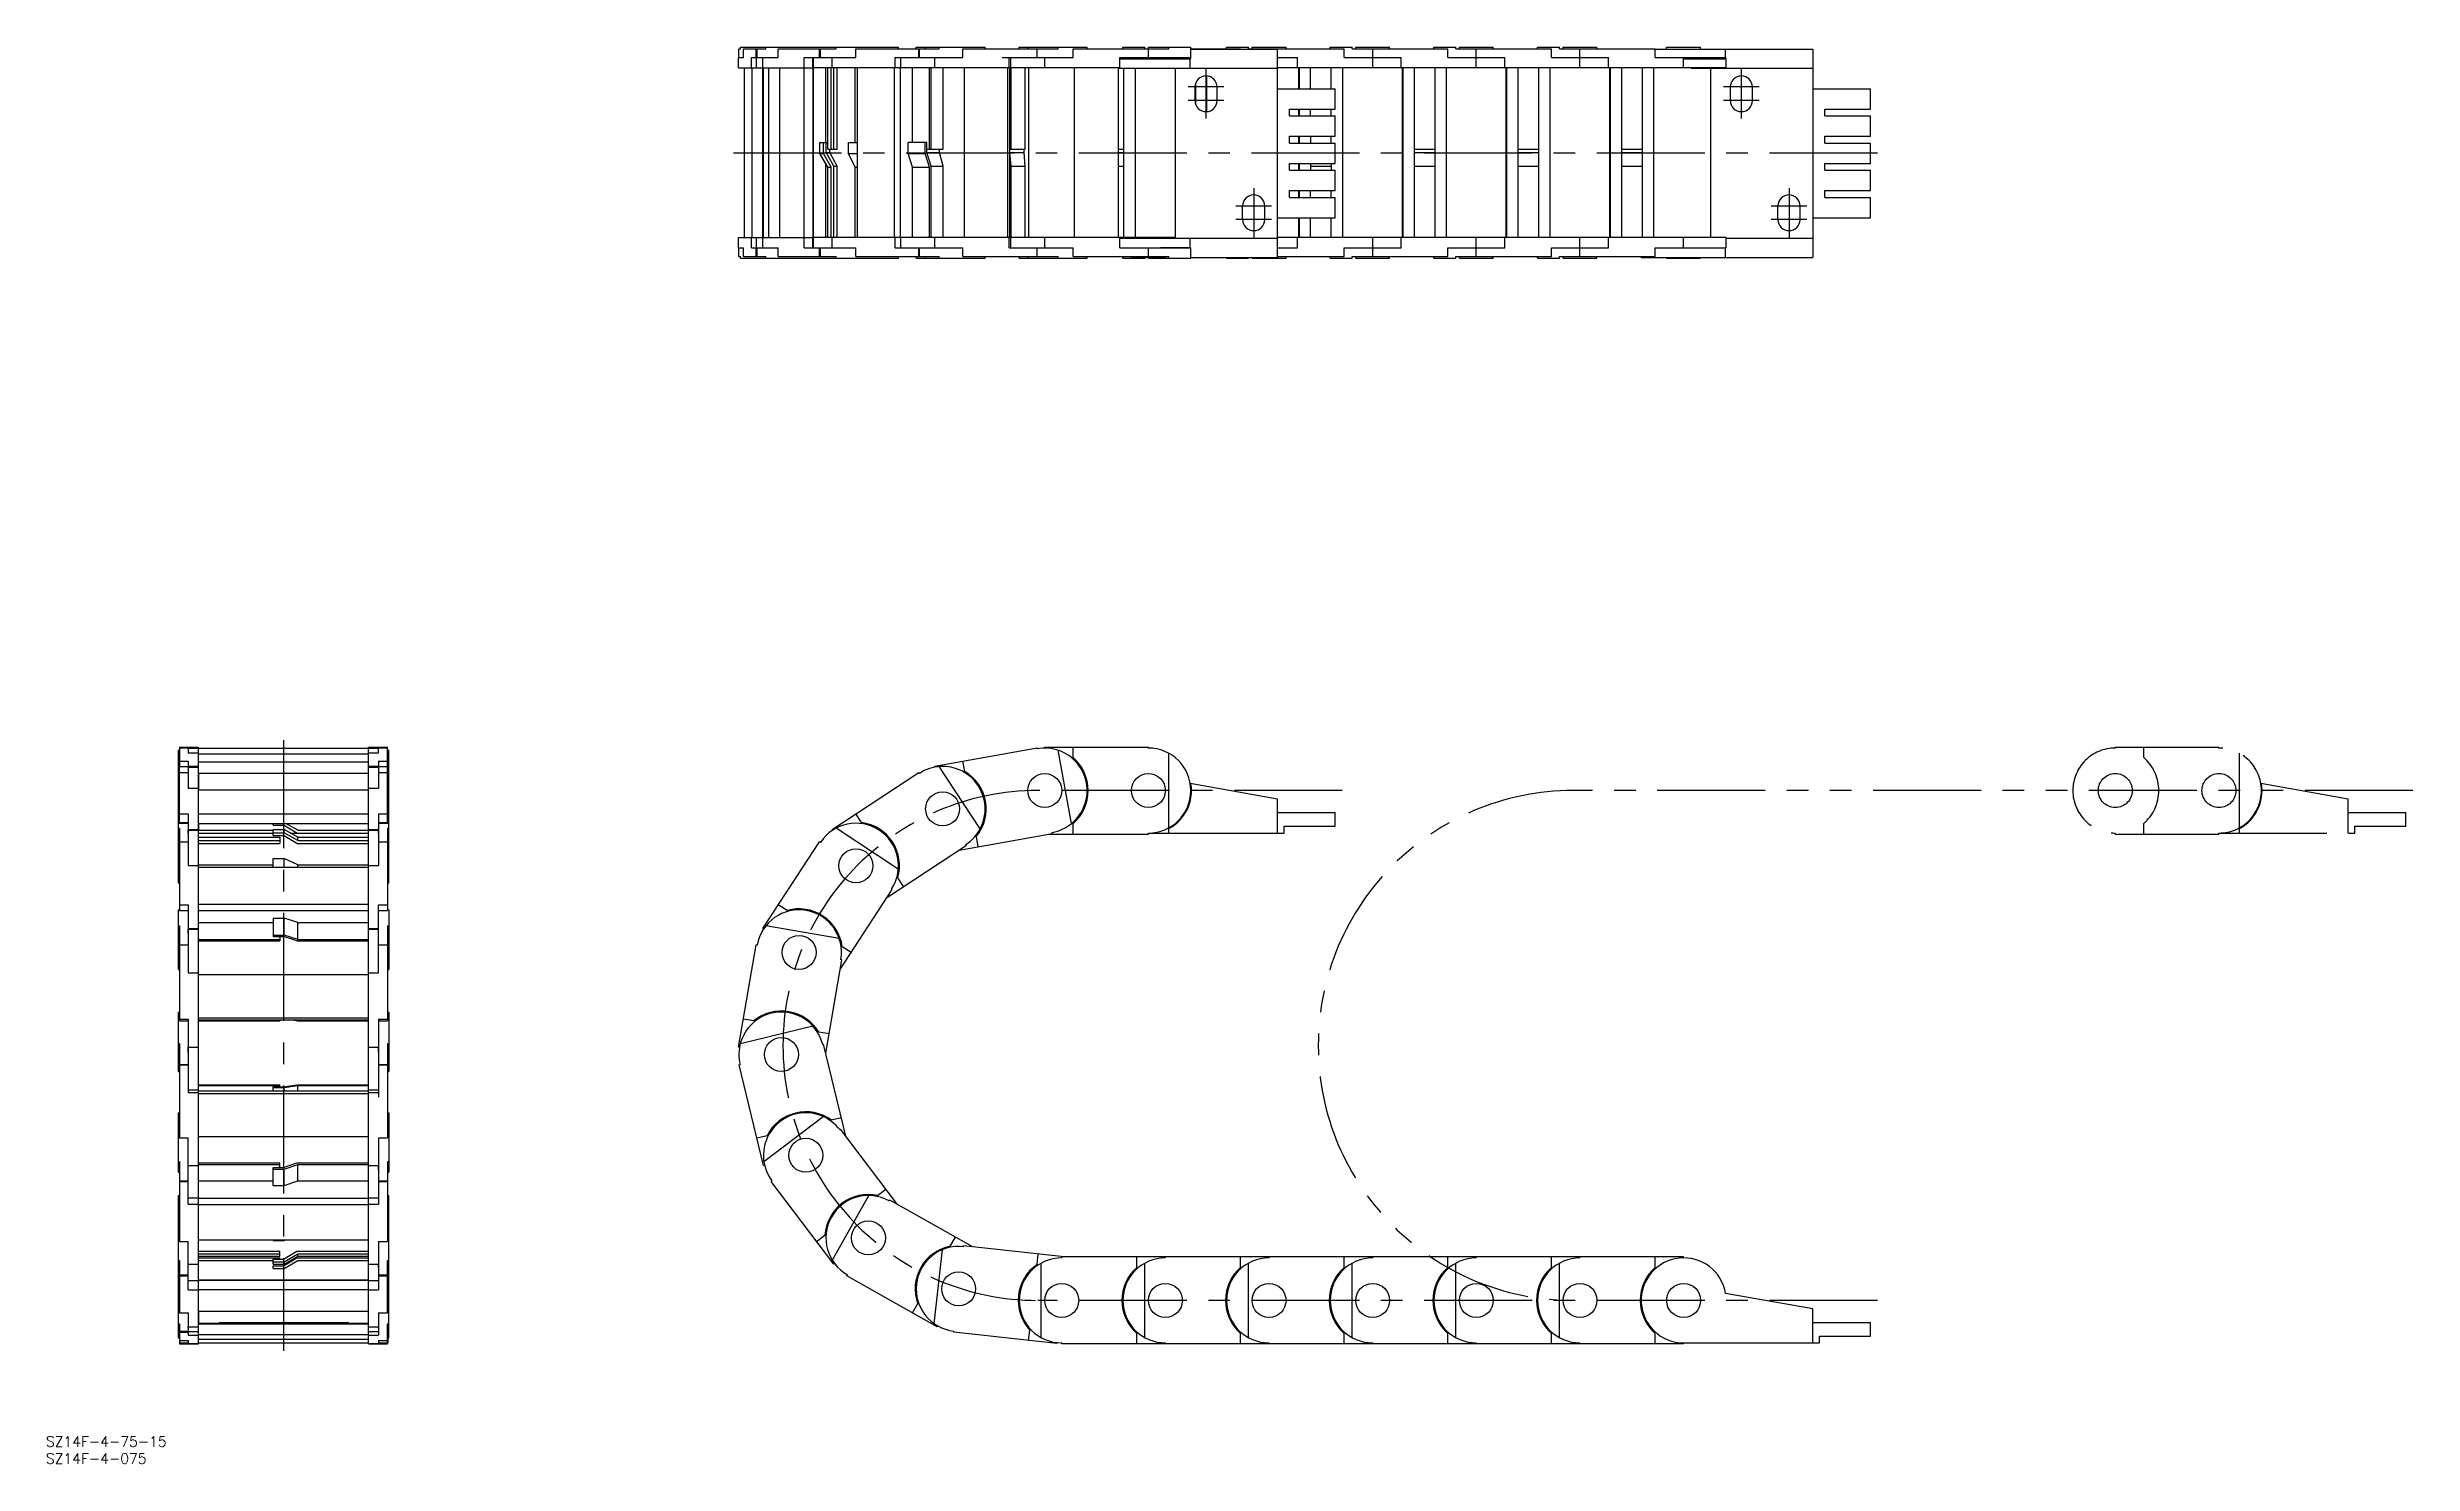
# Model space of a CAD drawing. Extents: x -69 to 626, y -35 to 381.
import ezdxf

# ---------------------------------------------------------------- set-up
doc = ezdxf.new("R2010")
doc.units = 0
doc.linetypes.add('CENTER', pattern=[50.8, 31.75, -6.35, 6.35, -6.35])
doc.linetypes.add('PHANTOM', pattern=[63.5, 31.75, -6.35, 6.35, -6.35, 6.35, -6.35])
doc.layers.get('0').update_dxf_attribs({"linetype": 'CONTINUOUS'})
doc.layers.add('CENTER', color=1, linetype='CENTER')
doc.styles.get("Standard").update_dxf_attribs({"font": 'txt.shx', "height": 3, "bigfont": 'bigfont.shx'})

msp = doc.modelspace()

# ---------------------------------------------------------------- linework, layer by layer
at = {"color": 7, "linetype": 'CONTINUOUS'}
for p, q in [((133.92, 375.48), (133.92, 378.48)), ((133.92, 378.48), (135.34, 378.48)), ((133.92, 378.48), (135.34, 378.48)), ((134.03, 381.07), (134.46, 381.07)), ((134.03, 378.48), (134.03, 381.07)), ((134.46, 381.48), (180.97, 381.48)), ((134.46, 381.07), (134.46, 381.48)), ((135.34, 381.07), (141.95, 381.07)), ((135.34, 378.48), (135.34, 381.07)), ((137.7, 375.48), (137.7, 378.48)), ((137.7, 378.48), (145.62, 378.48)), ((139.12, 378.48), (139.12, 381.07)), ((139.23, 375.48), (139.23, 378.48)), ((139.42, 378.48), (139.42, 381.07)), ((140.53, 378.47), (140.53, 378.48)), ((140.53, 378.47), (141.03, 378.47)), ((141.03, 375.48), (141.03, 378.48)), ((141.95, 381.07), (141.95, 381.48)), ((145.62, 381.07), (162.6, 381.07)), ((145.62, 378.48), (145.62, 381.07)), ((153.19, 375.48), (153.19, 378.48)), ((153.19, 378.48), (168.44, 378.48)), ((155.78, 375.48), (155.78, 378.47)), ((155.78, 378.47), (155.97, 378.47)), ((155.97, 375.48), (155.97, 378.48)), ((157.77, 378.48), (157.77, 381.07)), ((158.02, 378.48), (158.02, 381.07)), ((160.4, 378.47), (160.4, 378.48)), ((160.4, 378.47), (161.46, 378.47)), ((161.46, 375.48), (161.46, 378.48)), ((162.6, 381.07), (162.6, 381.48)), ((168.44, 381.07), (192.99, 381.07)), ((168.44, 378.48), (168.44, 381.07)), ((179.98, 375.48), (179.98, 378.48)), ((179.98, 378.48), (199.94, 378.48)), ((180.97, 381.07), (180.97, 381.48)), ((181.68, 375.48), (181.68, 378.47)), ((186.19, 381.48), (206.48, 381.48)), ((186.19, 381.07), (186.19, 381.48)), ((186.96, 378.48), (186.96, 381.07)), ((187.13, 378.48), (187.13, 381.07)), ((188.98, 381.07), (188.98, 381.48)), ((190.38, 378.47), (190.38, 378.48)), ((190.38, 378.47), (191.72, 378.47)), ((191.72, 375.48), (191.72, 378.48)), ((192.99, 381.07), (192.99, 381.48)), ((199.94, 381.07), (227.97, 381.07)), ((199.94, 378.48), (199.94, 381.07)), ((206.48, 381.07), (206.48, 381.48)), ((211.5, 378.48), (232.35, 378.48)), ((213.52, 375.48), (213.52, 378.48)), ((214.07, 375.48), (214.07, 378.47)), ((216.5, 381.48), (236.5, 381.48)), ((216.5, 381.07), (216.5, 381.48)), ((219, 381.07), (219, 381.48)), ((221.74, 378.48), (221.74, 381.07)), ((221.79, 378.48), (221.79, 381.07)), ((224, 375.48), (224, 378.48)), ((227.97, 381.07), (227.97, 381.48)), ((232.35, 381.07), (260.5, 381.07)), ((232.35, 378.48), (232.35, 381.07)), ((236.5, 381.07), (236.5, 381.48)), ((246.15, 375.48), (246.15, 378.48)), ((246.15, 378.48), (258.05, 378.48)), ((246.15, 378.13), (267.04, 378.13)), ((247, 381.48), (253.5, 381.48)), ((247, 381.07), (247, 381.48)), ((249.5, 378.13), (249.5, 378.48)), ((253.5, 381.07), (253.5, 381.48)), ((254.5, 381.48), (267, 381.48)), ((254.5, 378.48), (254.5, 381.48)), ((258.05, 378.48), (258.05, 378.47)), ((258.05, 378.47), (267, 378.47)), ((259.5, 378.13), (259.5, 378.47)), ((260.5, 381.07), (260.5, 381.48)), ((260.5, 378.13), (260.5, 378.47)), ((266.83, 375.3), (266.83, 378.13)), ((267, 378.47), (267, 381.48)), ((267, 381.07), (281.65, 381.07)), ((267, 380.95), (292.5, 380.95)), ((267.04, 378.13), (267.04, 380.95)), ((277.5, 381.48), (284, 381.48)), ((277.5, 381.07), (277.5, 381.48)), ((281.65, 380.95), (281.65, 381.07)), ((284, 381.07), (284, 381.48)), ((284, 381.07), (312.15, 381.07)), ((285, 381.48), (295, 381.48)), ((285, 381.07), (285, 381.48)), ((290, 380.95), (290, 381.07)), ((292.5, 319.65), (292.5, 380.95)), ((292.5, 378.48), (298.35, 378.48)), ((295, 381.07), (295, 381.48)), ((298.35, 375.48), (298.35, 378.48)), ((308, 381.48), (314.5, 381.48)), ((308, 381.07), (308, 381.48)), ((312.15, 378.48), (312.15, 381.07)), ((312.15, 378.48), (328.85, 378.48)), ((314.5, 381.07), (314.5, 381.48)), ((314.5, 381.07), (342.65, 381.07)), ((315.5, 381.48), (325.5, 381.48)), ((315.5, 381.07), (315.5, 381.48)), ((320.5, 375.48), (320.5, 381.07)), ((325.5, 381.07), (325.5, 381.48)), ((328.85, 375.48), (328.85, 378.48)), ((338.5, 381.48), (345, 381.48)), ((338.5, 381.07), (338.5, 381.48)), ((342.65, 378.48), (342.65, 381.07)), ((342.65, 378.48), (359.35, 378.48)), ((345, 381.07), (345, 381.48)), ((345, 381.07), (373.15, 381.07)), ((346, 381.48), (356, 381.48)), ((346, 381.07), (346, 381.48)), ((351, 375.48), (351, 381.07)), ((356, 381.07), (356, 381.48)), ((359.35, 375.48), (359.35, 378.48)), ((369, 381.48), (375.5, 381.48)), ((369, 381.07), (369, 381.48)), ((373.15, 378.48), (373.15, 381.07)), ((373.15, 378.48), (389.85, 378.48)), ((375.5, 381.07), (375.5, 381.48)), ((375.5, 381.07), (403.65, 381.07)), ((376.5, 381.48), (386.5, 381.48)), ((376.5, 381.07), (376.5, 381.48)), ((381.5, 375.48), (381.5, 381.07)), ((386.5, 381.07), (386.5, 381.48)), ((389.85, 375.48), (389.85, 378.48)), ((403.65, 378.48), (403.65, 381.07)), ((403.65, 380.95), (450, 380.95)), ((403.65, 378.48), (424.5, 378.48)), ((407, 381.48), (417, 381.48)), ((407, 380.95), (407, 381.48)), ((412, 375.48), (412, 378.48)), ((412, 378.13), (424.54, 378.13)), ((417, 380.95), (417, 381.48)), ((424.33, 378.13), (424.33, 380.95)), ((424.5, 375.48), (424.5, 378.13)), ((424.54, 375.3), (424.54, 378.13)), ((450, 380.95), (450, 319.65)), ((133.92, 375.48), (155.86, 375.48)), ((135.71, 325.48), (135.71, 375.48)), ((137.93, 325.48), (137.93, 375.48)), ((141.04, 325.48), (141.04, 375.48)), ((141.23, 325.48), (141.23, 375.48)), ((142.82, 325.48), (142.82, 375.48)), ((146.09, 325.48), (146.09, 375.48)), ((153.22, 325.48), (153.22, 375.48)), ((155.86, 325.48), (155.86, 375.48)), ((155.93, 325.48), (155.93, 375.48)), ((246.15, 375.48), (155.93, 375.48)), ((159.59, 353.48), (159.59, 375.48)), ((160.15, 351.48), (160.15, 375.48)), ((161.17, 351.48), (161.17, 375.48)), ((161.96, 351.48), (161.96, 375.48)), ((162.98, 351.48), (162.98, 375.48)), ((168.24, 353.48), (168.24, 375.48)), ((168.94, 325.48), (168.94, 375.48)), ((179.81, 325.48), (179.81, 375.48)), ((181.54, 325.48), (181.54, 375.48)), ((185.13, 353.48), (185.13, 375.48)), ((190.15, 351.48), (190.15, 375.48)), ((190.59, 351.48), (190.59, 375.48)), ((194.16, 351.48), (194.16, 375.48)), ((200.38, 325.48), (200.38, 375.48)), ((213.18, 325.48), (213.18, 375.48)), ((213.74, 325.48), (213.74, 375.48)), ((214.01, 351.48), (214.01, 375.48)), ((214.15, 351.48), (214.15, 375.48)), ((218.21, 351.48), (218.21, 375.48)), ((219.29, 325.48), (219.29, 375.48)), ((232.75, 325.48), (232.75, 375.48)), ((245.75, 325.48), (245.75, 375.48)), ((245.75, 375.3), (292.5, 375.3)), ((247.25, 325.48), (247.25, 375.3)), ((250.75, 325.48), (250.75, 375.3)), ((262.5, 325.3), (262.5, 375.3)), ((268.25, 365.8), (268.25, 369.8)), ((268.5, 364.55), (268.5, 371.05)), ((271.75, 362.56), (271.75, 373.04)), ((274.75, 365.8), (274.75, 369.8)), ((424.5, 375.48), (292.5, 375.48)), ((292.5, 369.3), (309.5, 369.3)), ((298.75, 369.3), (298.75, 375.48)), ((299, 369.3), (299, 375.48)), ((302.25, 369.3), (302.25, 375.48)), ((308.25, 369.3), (308.25, 375.48)), ((309.5, 363.3), (309.5, 369.3)), ((311.75, 325.48), (311.75, 375.48)), ((329.25, 325.48), (329.25, 375.48)), ((329.5, 325.48), (329.5, 375.48)), ((332.75, 375.48), (332.75, 325.48)), ((338.75, 375.48), (338.75, 325.48)), ((342.25, 325.48), (342.25, 375.48)), ((359.75, 325.48), (359.75, 375.48)), ((360, 325.48), (360, 375.48)), ((363.25, 375.48), (363.25, 325.48)), ((369.25, 375.48), (369.25, 325.48)), ((372.75, 325.48), (372.75, 375.48)), ((390.25, 325.48), (390.25, 375.48)), ((390.5, 325.48), (390.5, 375.48)), ((393.75, 375.48), (393.75, 325.48)), ((399.75, 375.48), (399.75, 325.48)), ((403.25, 325.48), (403.25, 375.48)), ((414.24, 375.3), (414.24, 375.48)), ((414.24, 375.3), (450, 375.3)), ((420, 325.48), (420, 375.3)), ((425.75, 365.8), (425.75, 369.8)), ((432.25, 365.8), (432.25, 369.8)), ((450, 369.3), (467, 369.3)), ((467, 363.3), (467, 369.3)), ((296, 363.3), (309.5, 363.3)), ((296, 361.3), (296, 363.3)), ((298.75, 361.3), (298.75, 363.3)), ((299, 361.3), (299, 363.3)), ((302.25, 361.3), (302.25, 363.3)), ((308.25, 361.3), (308.25, 363.3)), ((453.5, 363.3), (467, 363.3)), ((453.5, 361.3), (453.5, 363.3)), ((296, 361.3), (309.5, 361.3)), ((296, 355.3), (309.5, 355.3)), ((296, 353.3), (296, 355.3)), ((298.75, 353.3), (298.75, 355.3)), ((299, 353.3), (299, 355.3)), ((302.25, 355.3), (302.25, 353.3)), ((308.25, 353.3), (308.25, 355.3)), ((309.5, 355.3), (309.5, 361.3)), ((453.5, 361.3), (467, 361.3)), ((453.5, 355.3), (467, 355.3)), ((453.5, 353.3), (453.5, 355.3)), ((467, 355.3), (467, 361.3)), ((157.87, 350.26), (157.87, 353.48)), ((157.87, 353.48), (160.15, 353.48)), ((160.15, 346.26), (157.87, 350.26)), ((157.87, 350.26), (158.9, 350.26)), ((158.9, 350.26), (158.9, 353.48)), ((161.17, 346.26), (158.9, 350.26)), ((159.69, 350.48), (159.69, 353.48)), ((161.96, 346.48), (159.69, 350.48)), ((159.69, 350.48), (160.74, 350.48)), ((160.15, 351.48), (162.98, 351.48)), ((160.74, 350.48), (160.74, 351.48)), ((162.98, 346.48), (160.74, 350.48)), ((166.31, 350.26), (166.31, 353.48)), ((166.31, 353.48), (168.94, 353.48)), ((168.24, 346.26), (166.31, 350.26)), ((166.31, 350.26), (168.94, 350.26)), ((183.87, 350.26), (183.87, 353.48)), ((189.32, 353.48), (183.87, 353.48)), ((185.13, 346.26), (183.87, 350.26)), ((183.87, 350.26), (188.88, 350.26)), ((188.88, 350.26), (188.88, 353.48)), ((190.15, 346.26), (188.88, 350.26)), ((189.32, 350.48), (189.32, 353.48)), ((189.32, 351.48), (194.16, 351.48)), ((190.59, 346.48), (189.32, 350.48)), ((189.32, 350.48), (193.03, 350.48)), ((193.03, 350.48), (193.03, 351.48)), ((194.16, 346.48), (193.03, 350.48)), ((213.74, 353.48), (213.75, 353.48)), ((214.01, 346.26), (213.74, 348.97)), ((213.75, 350.48), (213.75, 353.48)), ((213.75, 351.48), (218.21, 351.48)), ((214.15, 346.48), (213.75, 350.48)), ((213.75, 350.48), (217.96, 350.48)), ((217.96, 350.48), (217.96, 351.48)), ((218.21, 346.48), (217.96, 350.48)), ((245.75, 351.48), (247.25, 351.48)), ((245.75, 350.48), (247.25, 350.48)), ((296, 353.3), (309.5, 353.3)), ((309.5, 347.3), (309.5, 353.3)), ((332.75, 351.48), (338.75, 351.48)), ((332.75, 350.48), (338.75, 350.48)), ((363.25, 351.48), (369.25, 351.48)), ((363.25, 350.48), (369.25, 350.48)), ((393.75, 351.48), (399.75, 351.48)), ((393.75, 350.48), (399.75, 350.48)), ((453.5, 353.3), (467, 353.3)), ((467, 347.3), (467, 353.3)), ((159.59, 325.48), (159.59, 347.25)), ((160.15, 325.48), (160.15, 346.26)), ((160.15, 346.26), (161.17, 346.26)), ((161.17, 325.48), (161.17, 346.26)), ((161.96, 325.48), (161.96, 346.48)), ((161.96, 346.48), (162.98, 346.48)), ((162.98, 325.48), (162.98, 346.48)), ((168.24, 325.48), (168.24, 346.26)), ((168.24, 346.26), (168.94, 346.26)), ((185.13, 325.48), (185.13, 346.26)), ((185.13, 346.26), (190.15, 346.26)), ((190.15, 325.48), (190.15, 346.26)), ((190.59, 325.48), (190.59, 346.48)), ((190.59, 346.48), (194.16, 346.48)), ((194.16, 325.48), (194.16, 346.48)), ((213.74, 346.26), (214.01, 346.26)), ((214.01, 325.48), (214.01, 346.26)), ((214.15, 325.48), (214.15, 346.48)), ((214.15, 346.48), (218.21, 346.48)), ((218.21, 325.48), (218.21, 346.48)), ((245.75, 346.48), (247.25, 346.48)), ((296, 347.3), (309.5, 347.3)), ((296, 345.3), (296, 347.3)), ((296, 345.3), (309.5, 345.3)), ((298.75, 345.3), (298.75, 347.3)), ((299, 345.3), (299, 347.3)), ((302.25, 347.3), (302.25, 345.3)), ((302.25, 346.48), (308.25, 346.48)), ((308.25, 347.3), (308.25, 345.3)), ((309.5, 339.3), (309.5, 345.3)), ((332.75, 346.48), (338.75, 346.48)), ((363.25, 346.48), (369.25, 346.48)), ((393.75, 346.48), (399.75, 346.48)), ((453.5, 347.3), (467, 347.3)), ((453.5, 345.3), (453.5, 347.3)), ((453.5, 345.3), (467, 345.3)), ((467, 339.3), (467, 345.3)), ((282.25, 330.8), (282.25, 334.8)), ((288.75, 330.8), (288.75, 334.8)), ((296, 339.3), (309.5, 339.3)), ((296, 337.3), (296, 339.3)), ((296, 337.3), (309.5, 337.3)), ((298.75, 337.3), (298.75, 339.3)), ((299, 337.3), (299, 339.3)), ((302.25, 337.3), (302.25, 339.3)), ((308.25, 337.3), (308.25, 339.3)), ((309.5, 331.3), (309.5, 337.3)), ((439.75, 330.8), (439.75, 334.8)), ((446.25, 330.8), (446.25, 334.8)), ((453.5, 339.3), (467, 339.3)), ((453.5, 337.3), (453.5, 339.3)), ((453.5, 337.3), (467, 337.3)), ((467, 331.3), (467, 337.3)), ((292.5, 331.3), (309.5, 331.3)), ((298.75, 325.48), (298.75, 331.3)), ((299, 325.48), (299, 331.3)), ((302.25, 325.48), (302.25, 331.3)), ((308.25, 325.48), (308.25, 331.3)), ((450, 331.3), (467, 331.3)), ((133.92, 325.48), (155.86, 325.48)), ((133.92, 322.48), (133.92, 325.48)), ((133.92, 322.48), (135.34, 322.48)), ((134.03, 319.88), (134.03, 322.48)), ((135.34, 319.88), (135.34, 322.48)), ((137.7, 322.48), (137.7, 325.48)), ((137.7, 322.48), (145.62, 322.48)), ((139.12, 319.88), (139.12, 322.48)), ((139.23, 322.48), (139.23, 325.48)), ((139.42, 319.88), (139.42, 322.48)), ((140.53, 322.48), (141.29, 322.48)), ((140.53, 322.48), (140.53, 322.48)), ((141.03, 322.48), (141.03, 325.48)), ((145.62, 319.88), (145.62, 322.48)), ((153.19, 322.48), (153.19, 325.48)), ((153.19, 322.48), (168.44, 322.48)), ((155.78, 322.48), (155.78, 325.48)), ((155.78, 322.48), (155.97, 322.48)), ((262.5, 325.48), (155.93, 325.48)), ((155.97, 322.48), (155.97, 325.48)), ((157.77, 319.88), (157.77, 322.48)), ((158.02, 319.88), (158.02, 322.48)), ((160.4, 322.48), (161.62, 322.48)), ((160.4, 322.48), (160.4, 322.48)), ((161.46, 322.48), (161.46, 325.48)), ((168.44, 319.88), (168.44, 322.48)), ((179.98, 322.48), (179.98, 325.48)), ((179.98, 322.48), (199.94, 322.48)), ((181.68, 322.48), (181.68, 325.48)), ((186.96, 319.88), (186.96, 322.48)), ((187.13, 319.88), (187.13, 322.48)), ((190.38, 322.48), (191.77, 322.48)), ((190.38, 322.48), (190.38, 322.48)), ((191.72, 322.48), (191.72, 325.48)), ((199.94, 319.88), (199.94, 322.48)), ((213.52, 322.48), (213.52, 325.48)), ((213.52, 322.48), (232.35, 322.48)), ((214.07, 322.48), (214.07, 325.48)), ((221.74, 319.88), (221.74, 322.48)), ((221.79, 319.88), (221.79, 322.48)), ((224, 322.48), (224, 325.48)), ((232.35, 319.88), (232.35, 322.48)), ((246.15, 322.48), (246.15, 325.48)), ((246.15, 325.3), (292.5, 325.3)), ((246.15, 322.48), (267.04, 322.48)), ((254.5, 319.88), (254.5, 322.48)), ((266.83, 322.48), (258.05, 322.48)), ((258.05, 322.48), (258.05, 322.48)), ((259.5, 325.3), (259.5, 325.48)), ((266.83, 322.48), (266.83, 325.3)), ((267, 319.48), (267, 322.48)), ((267.04, 319.65), (267.04, 322.48)), ((424.5, 325.48), (292.5, 325.48)), ((292.5, 322.48), (298.35, 322.48)), ((298.35, 322.48), (298.35, 325.48)), ((312.15, 322.48), (328.85, 322.48)), ((312.15, 319.88), (312.15, 322.48)), ((320.5, 319.88), (320.5, 325.48)), ((328.85, 322.48), (328.85, 325.48)), ((342.65, 322.48), (359.35, 322.48)), ((342.65, 319.88), (342.65, 322.48)), ((351, 319.88), (351, 325.48)), ((359.35, 322.48), (359.35, 325.48)), ((373.15, 322.48), (389.85, 322.48)), ((373.15, 319.88), (373.15, 322.48)), ((381.5, 319.88), (381.5, 325.48)), ((389.85, 322.48), (389.85, 325.48)), ((403.65, 322.48), (424.54, 322.48)), ((403.65, 319.88), (403.65, 322.48)), ((412, 322.48), (412, 325.48)), ((424.33, 319.65), (424.33, 322.48)), ((424.5, 322.48), (424.5, 325.48)), ((424.5, 325.3), (450, 325.3)), ((424.54, 322.48), (424.54, 325.3)), ((134.03, 319.88), (134.46, 319.88)), ((134.46, 319.48), (134.46, 319.88)), ((134.46, 319.48), (180.97, 319.48)), ((135.34, 319.88), (141.95, 319.88)), ((141.95, 319.48), (141.95, 319.88)), ((145.62, 319.88), (162.6, 319.88)), ((162.6, 319.48), (162.6, 319.88)), ((168.44, 319.88), (192.99, 319.88)), ((180.97, 319.48), (180.97, 319.88)), ((186.19, 319.48), (186.19, 319.88)), ((186.19, 319.48), (206.48, 319.48)), ((188.98, 319.48), (188.98, 319.88)), ((192.99, 319.48), (192.99, 319.88)), ((199.94, 319.88), (227.97, 319.88)), ((206.48, 319.48), (206.48, 319.88)), ((216.5, 319.48), (216.5, 319.88)), ((216.5, 319.48), (236.5, 319.48)), ((219, 319.48), (219, 319.88)), ((227.97, 319.48), (227.97, 319.88)), ((232.35, 319.88), (260.5, 319.88)), ((236.5, 319.48), (236.5, 319.88)), ((247, 319.48), (247, 319.88)), ((247, 319.48), (253.5, 319.48)), ((249.5, 319.65), (249.5, 319.88)), ((249.5, 319.65), (259.5, 319.65)), ((253.5, 319.48), (253.5, 319.65)), ((254.5, 319.48), (254.5, 319.65)), ((254.5, 319.48), (267, 319.48)), ((259.5, 319.65), (259.5, 319.88)), ((260.5, 319.48), (260.5, 319.88)), ((267, 319.65), (292.5, 319.65)), ((277.5, 319.48), (277.5, 319.65)), ((277.5, 319.48), (284, 319.48)), ((284, 319.48), (284, 319.65)), ((285, 319.48), (285, 319.65)), ((285, 319.48), (295, 319.48)), ((292.5, 319.88), (312.15, 319.88)), ((295, 319.48), (295, 319.88)), ((308, 319.48), (308, 319.88)), ((308, 319.48), (314.5, 319.48)), ((314.5, 319.88), (342.65, 319.88)), ((314.5, 319.48), (314.5, 319.88)), ((315.5, 319.48), (315.5, 319.88)), ((315.5, 319.48), (325.5, 319.48)), ((325.5, 319.48), (325.5, 319.88)), ((338.5, 319.48), (338.5, 319.88)), ((338.5, 319.48), (345, 319.48)), ((345, 319.88), (373.15, 319.88)), ((345, 319.48), (345, 319.88)), ((346, 319.48), (346, 319.88)), ((346, 319.48), (356, 319.48)), ((356, 319.48), (356, 319.88)), ((369, 319.48), (369, 319.88)), ((369, 319.48), (375.5, 319.48)), ((375.5, 319.88), (403.65, 319.88)), ((375.5, 319.48), (375.5, 319.88)), ((376.5, 319.48), (376.5, 319.88)), ((376.5, 319.48), (386.5, 319.48)), ((386.5, 319.48), (386.5, 319.88)), ((399.5, 319.65), (399.5, 319.88)), ((399.5, 319.65), (450, 319.65)), ((407, 319.48), (407, 319.65)), ((407, 319.48), (417, 319.48)), ((417, 319.48), (417, 319.65)), ((-31, 174.65), (-31, 135.68)), ((-31, 174.65), (-30.6, 174.65)), ((-30.6, 175.6), (-25, 175.6)), ((-30.6, 175.6), (-30.6, 169.91)), ((-30.6, 175.4), (-28, 175.4)), ((-28, 175.6), (-28, 173.92)), ((-28, 175.3), (28, 175.3)), ((-25, 0), (-25, 175.6)), ((25, 0), (25, 175.6)), ((25, 175.6), (30.6, 175.6)), ((28, 173.92), (28, 175.6)), ((28, 175.4), (30.6, 175.4)), ((30.6, 169.91), (30.6, 175.6)), ((30.6, 174.65), (31, 174.65)), ((31, 135.68), (31, 174.65)), ((191.72, 170), (221.74, 175.4)), ((221.79, 175.1), (221.74, 175.4)), ((224, 175.6), (254.5, 175.6)), ((224, 175.3), (224, 175.6)), ((231.84, 153.07), (227.97, 174.65)), ((232.35, 172.5), (232.35, 175.6)), ((254.5, 175.3), (254.5, 175.6)), ((-31, 169.91), (-28, 169.91)), ((-31, 169.87), (-30.6, 169.87)), ((-30.6, 171.48), (-28, 171.48)), ((-30.6, 153.18), (-30.6, 169.87)), ((-30.6, 168.11), (-28, 168.11)), ((-28, 173.92), (-25, 173.92)), ((-28, 171.48), (-28, 163.53)), ((-28, 170), (-25, 170)), ((-28, 169.71), (-25, 169.71)), ((-25, 173.56), (25, 173.56)), ((-25, 171.26), (25, 171.26)), ((-25, 167.91), (25, 167.91)), ((-24.83, 163.06), (-24.83, 167.91)), ((25, 173.92), (28, 173.92)), ((25, 170), (28, 170)), ((25, 169.71), (28, 169.71)), ((28, 171.48), (28, 163.53)), ((28, 171.48), (30.6, 171.48)), ((28, 169.91), (31, 169.91)), ((28, 168.11), (30.6, 168.11)), ((30.6, 153.18), (30.6, 169.87)), ((30.6, 169.87), (31, 169.87)), ((161.46, 151.39), (186.96, 168.11)), ((187.13, 167.86), (186.96, 168.11)), ((191.77, 169.71), (191.72, 170)), ((205.01, 151.52), (192.99, 169.87)), ((200.48, 168.43), (199.94, 171.48)), ((260.5, 151.83), (260.5, 173.77)), ((-31, 162.41), (-30.6, 162.41)), ((-28, 163.53), (-25, 163.53)), ((-25, 163.06), (25, 163.06)), ((25, 163.53), (28, 163.53)), ((30.6, 162.41), (31, 162.41)), ((292.5, 160.3), (266.83, 164.83)), ((292.5, 150.3), (292.5, 160.3)), ((-31, 153.18), (-28, 153.18)), ((-30.6, 155.97), (-28, 155.97)), ((-30.6, 153.37), (-28, 153.37)), ((-28, 155.97), (-28, 140.73)), ((-25, 155.93), (25, 155.93)), ((28, 155.97), (28, 140.73)), ((28, 155.97), (30.6, 155.97)), ((28, 153.37), (30.6, 153.37)), ((28, 153.18), (31, 153.18)), ((170.14, 153.37), (168.44, 155.97)), ((292.5, 156.3), (309.5, 156.3)), ((309.5, 152.3), (309.5, 156.3)), ((-31, 151.72), (-30.6, 151.72)), ((-30.6, 151.72), (-30.6, 127.49)), ((-30.6, 147.71), (-28, 147.71)), ((-28, 151.39), (-25, 151.39)), ((-28, 151.14), (-25, 151.14)), ((-28, 150.23), (-27.99, 150.23)), ((-27.99, 150.23), (-27.99, 151.14)), ((-25, 153.09), (25, 153.09)), ((-25, 151.1), (-3, 151.1)), ((-25, 150.3), (-3, 150.3)), ((-25, 149.12), (-1, 149.12)), ((-25, 148.06), (-1, 148.06)), ((-25, 147.27), (-1, 147.27)), ((-24.83, 151.1), (-24.83, 153.09)), ((-3, 152.61), (-3, 153.09)), ((-3, 152.61), (0, 152.61)), ((-3, 151.39), (0.21, 151.39)), ((-3, 149.54), (-3, 151.39)), ((-3, 150.33), (0.21, 150.33)), ((-3, 149.54), (0, 149.54)), ((-1, 149.12), (-1, 147.27)), ((4, 150.3), (0, 152.61)), ((4, 147.27), (0, 149.54)), ((4.21, 149.12), (0.21, 151.39)), ((0.21, 150.33), (0.21, 151.39)), ((4.21, 148.06), (0.21, 150.33)), ((4.21, 151.1), (0.77, 153.09)), ((2.13, 150.3), (25, 150.3)), ((4, 147.27), (25, 147.27)), ((4.21, 151.1), (25, 151.1)), ((4.21, 149.12), (25, 149.12)), ((4.21, 148.06), (4.21, 149.12)), ((4.21, 148.06), (25, 148.06)), ((25, 151.39), (28, 151.39)), ((25, 151.14), (28, 151.14)), ((27.99, 150.23), (27.99, 151.14)), ((27.99, 150.23), (28, 150.23)), ((28, 147.71), (30.6, 147.71)), ((30.6, 151.72), (30.6, 127.49)), ((30.6, 151.72), (31, 151.72)), ((141.03, 122.21), (157.77, 147.71)), ((158.02, 147.54), (157.77, 147.71)), ((161.62, 151.14), (161.46, 151.39)), ((180.93, 139.68), (162.6, 151.72)), ((177.71, 131.44), (201, 146.7)), ((198.81, 145.27), (226.26, 150.2)), ((201, 146.7), (200.83, 146.95)), ((204.46, 146.28), (203.91, 149.33)), ((225.14, 150), (254.5, 150)), ((226.26, 150.2), (226.21, 150.5)), ((232.35, 150), (232.35, 153.1)), ((254.5, 150.3), (294.5, 150.3)), ((254.5, 150), (254.5, 150.3)), ((260.5, 150.3), (260.5, 151.61)), ((294.5, 152.3), (309.5, 152.3)), ((294.5, 150.3), (294.5, 152.3)), ((-31, 145.68), (-30.6, 145.68)), ((-28, 140.73), (-25, 140.73)), ((-25, 140.9), (-3, 140.9)), ((-25, 140.23), (25, 140.23)), ((-3, 140.23), (-3, 142.84)), ((-3, 142.84), (0.21, 142.84)), ((4.21, 140.9), (0.21, 142.84)), ((0.21, 140.23), (0.21, 142.84)), ((4.21, 140.9), (25, 140.9)), ((4.21, 140.23), (4.21, 140.9)), ((25, 140.73), (28, 140.73)), ((30.6, 145.68), (31, 145.68)), ((-31, 135.68), (-30.6, 135.68)), ((30.6, 135.68), (31, 135.68)), ((163.89, 110.38), (179.17, 133.66)), ((179.17, 133.66), (178.92, 133.82)), ((182.47, 134.56), (180.78, 137.15)), ((-31, 127.69), (-31, 110.19)), ((-31, 127.69), (-30.6, 127.69)), ((-30.6, 129.19), (-28, 129.19)), ((-30.6, 127.49), (-28, 127.49)), ((-28, 129.19), (-28, 109.14)), ((-25, 129.36), (25, 129.36)), ((-25, 127.5), (25, 127.5)), ((-3, 125.29), (-3, 119.83)), ((-3, 125.29), (0.21, 125.29)), ((4.21, 124.02), (0.21, 125.29)), ((0.21, 120.27), (0.21, 125.29)), ((28, 109.14), (28, 129.19)), ((28, 129.19), (30.6, 129.19)), ((28, 127.49), (30.6, 127.49)), ((30.6, 127.69), (31, 127.69)), ((31, 127.69), (31, 110.19)), ((148.21, 127.49), (145.62, 129.19)), ((-31, 122.97), (-30.6, 122.97)), ((-31, 120.19), (-30.6, 120.19)), ((-30.6, 122.97), (-30.6, 95.02)), ((-28, 122.21), (-25, 122.21)), ((-28, 122.05), (-25, 122.05)), ((-28, 120.73), (-27.99, 120.73)), ((-27.99, 120.73), (-27.99, 122.05)), ((-25, 124.02), (-3, 124.02)), ((-25, 119.01), (-1, 119.01)), ((-25, 118.57), (-1, 118.57)), ((-3, 120.27), (0.21, 120.27)), ((-3, 119.83), (0, 119.83)), ((-1, 119.83), (-1, 118.57)), ((4, 118.57), (0, 119.83)), ((4.21, 119.01), (0.21, 120.27)), ((4, 118.57), (25, 118.57)), ((4.21, 124.02), (25, 124.02)), ((4.21, 119.01), (4.21, 124.02)), ((4.21, 119.01), (25, 119.01)), ((25, 122.21), (28, 122.21)), ((25, 122.05), (28, 122.05)), ((27.99, 120.73), (27.99, 122.05)), ((27.99, 120.73), (28, 120.73)), ((30.6, 122.97), (30.6, 95.02)), ((30.6, 122.97), (31, 122.97)), ((30.6, 120.19), (31, 120.19)), ((141.29, 122.05), (141.03, 122.21)), ((163.56, 119.23), (141.95, 122.97)), ((-30.6, 117.37), (-28, 117.37)), ((28, 117.37), (30.6, 117.37)), ((133.92, 87.32), (139.12, 117.37)), ((139.42, 117.32), (139.12, 117.37)), ((159.6, 85.57), (164.35, 113)), ((164.35, 113), (164.05, 113.05)), ((167.02, 115.14), (164.43, 116.84)), ((-31, 110.19), (-30.6, 110.19)), ((-28, 109.14), (-25, 109.14)), ((-25, 108.7), (25, 108.7)), ((25, 109.14), (28, 109.14)), ((30.6, 110.19), (31, 110.19)), ((-31, 97.63), (-31, 80.13)), ((-31, 97.63), (-30.6, 97.63)), ((30.6, 97.63), (31, 97.63)), ((31, 97.63), (31, 80.13)), ((-30.6, 95.55), (-28, 95.55)), ((-30.6, 95.02), (-28, 95.02)), ((-28, 95.55), (-28, 74)), ((-25, 95.89), (25, 95.89)), ((-25, 95.31), (25, 95.31)), ((-25, 95.21), (-1, 95.21)), ((-25, 95.07), (-1, 95.07)), ((-1, 95.31), (-1, 95.07)), ((4, 95.07), (1.6, 95.31)), ((4.21, 95.21), (3.2, 95.31)), ((4, 95.07), (25, 95.07)), ((4.21, 95.21), (4.21, 95.31)), ((4.21, 95.21), (25, 95.21)), ((28, 95.55), (28, 72.63)), ((28, 95.55), (30.6, 95.55)), ((28, 95.02), (30.6, 95.02)), ((134.46, 88.38), (155.77, 93.55)), ((138.4, 95.02), (135.34, 95.55)), ((160.57, 91.18), (157.51, 91.71)), ((-31, 88.38), (-30.6, 88.38)), ((-30.6, 88.38), (-30.6, 60.59)), ((-28, 87.32), (-25, 87.32)), ((-28, 87.27), (-25, 87.27)), ((-28, 85.76), (-27.99, 85.76)), ((-27.99, 85.76), (-27.99, 87.27)), ((25, 87.32), (28, 87.32)), ((25, 87.27), (28, 87.27)), ((27.99, 85.76), (27.99, 87.27)), ((27.99, 85.76), (28, 85.76)), ((30.6, 88.38), (30.6, 60.59)), ((30.6, 88.38), (31, 88.38)), ((134.21, 87.27), (133.92, 87.32)), ((158.68, 88.08), (158.97, 88.15)), ((165.54, 61.1), (158.97, 88.15)), ((-31, 80.13), (-30.6, 80.13)), ((-30.6, 82.19), (-28, 82.19)), ((-30.6, 82.12), (-28, 82.12)), ((28, 82.19), (30.6, 82.19)), ((28, 82.12), (30.6, 82.12)), ((30.6, 80.13), (31, 80.13)), ((134.09, 82.12), (134.38, 82.19)), ((141.29, 52.48), (134.09, 82.12)), ((-28, 74), (-25, 74)), ((-27.99, 74.73), (-25, 74.73)), ((-25, 76.18), (-1, 76.18)), ((-25, 75.99), (-1, 75.99)), ((-25, 74.43), (25, 74.43)), ((-25, 73.68), (25, 73.68)), ((-3, 75.63), (0, 75.63)), ((-3, 74.43), (-3, 75.63)), ((-3, 75.44), (0.21, 75.44)), ((-1, 75.63), (-1, 76.18)), ((0, 75.63), (4, 76.18)), ((0.21, 75.44), (4.21, 75.99)), ((0.21, 74.43), (0.21, 75.44)), ((4, 76.18), (25, 76.18)), ((4.21, 75.99), (25, 75.99)), ((4.21, 74.43), (4.21, 75.99)), ((25, 74.73), (27.99, 74.73)), ((25, 74), (28, 74)), ((-31, 67.99), (-31, 50.49)), ((-31, 67.99), (-30.6, 67.99)), ((30.6, 67.99), (31, 67.99)), ((31, 67.99), (31, 50.49)), ((141.36, 53.66), (158.85, 66.9)), ((161.18, 65.9), (164.19, 66.63)), ((163.69, 63.04), (163.93, 63.22)), ((180.73, 41.01), (163.93, 63.22)), ((-30.6, 60.59), (-28, 60.59)), ((-28, 41.11), (-28, 60.59)), ((-25, 61.05), (25, 61.05)), ((28, 60.59), (28, 41.11)), ((28, 60.59), (30.6, 60.59)), ((139.32, 60.59), (142.33, 61.32)), ((-31, 53.66), (-30.6, 53.66)), ((-31, 50.49), (-30.6, 50.49)), ((-30.6, 53.66), (-30.6, 30.11)), ((-28, 52.48), (-25, 52.48)), ((-28, 51.1), (-27.99, 51.1)), ((-27.99, 51.1), (-27.99, 52.48)), ((-25, 53.27), (-1, 53.27)), ((-25, 52.78), (-1, 52.78)), ((-3, 51.87), (0, 51.87)), ((-3, 46.6), (-3, 51.87)), ((-3, 51.39), (0.21, 51.39)), ((-1, 51.87), (-1, 53.27)), ((0, 51.87), (4, 53.27)), ((0.21, 51.39), (4.21, 52.78)), ((0.21, 46.6), (0.21, 51.39)), ((4, 53.27), (25, 53.27)), ((4.21, 52.78), (25, 52.78)), ((4.21, 48), (4.21, 52.78)), ((25, 52.48), (28, 52.48)), ((27.99, 51.1), (27.99, 52.55)), ((27.99, 51.1), (28, 51.1)), ((30.6, 53.66), (30.6, 30.11)), ((30.6, 53.66), (31, 53.66)), ((30.6, 50.49), (31, 50.49)), ((141.29, 52.48), (141.58, 52.55)), ((-31, 43.67), (-31, 1.83)), ((-31, 43.67), (-30.6, 43.67)), ((-30.6, 47.95), (-28, 47.95)), ((-30.6, 47.77), (-28, 47.77)), ((-27.99, 42.99), (-25, 42.99)), ((-27.99, 42.98), (-25, 42.98)), ((-25, 48), (-3, 48)), ((-25, 42.88), (25, 42.88)), ((-3, 46.6), (0.21, 46.6)), ((0.21, 46.6), (4.21, 48)), ((4.21, 48), (25, 48)), ((25, 42.99), (27.99, 42.99)), ((25, 42.98), (27.99, 42.98)), ((28, 47.95), (30.6, 47.95)), ((28, 47.77), (30.6, 47.77)), ((30.6, 43.67), (31, 43.67)), ((31, 1.83), (31, 43.67)), ((143.52, 47.77), (143.76, 47.95)), ((161.92, 23.45), (143.52, 47.77)), ((161.51, 24.57), (172.29, 43.67)), ((174.82, 43.68), (177.3, 45.55)), ((178.27, 42.06), (178.41, 42.32)), ((202.7, 28.61), (178.41, 42.32)), ((-28, 41.11), (-25, 41.11)), ((-25, 40.98), (25, 40.98)), ((25, 41.11), (28, 41.11)), ((-30.6, 30.11), (-28, 30.11)), ((-28, 15.92), (-28, 30.11)), ((-25, 30.61), (25, 30.61)), ((-3, 30.38), (-3, 30.61)), ((-3, 30.38), (0.21, 30.38)), ((0.21, 30.38), (0.66, 30.61)), ((0.21, 30.38), (0.21, 30.61)), ((28, 30.11), (28, 15.92)), ((28, 30.11), (30.6, 30.11)), ((156.88, 30.11), (159.35, 31.98)), ((196.18, 28.74), (197.71, 31.43)), ((200.07, 28.61), (200.11, 28.9)), ((229.71, 25.6), (200.11, 28.9)), ((-31, 24.57), (-30.6, 24.57)), ((-30.6, 24.57), (-30.6, 9.14)), ((-28, 23.45), (-25, 23.45)), ((-28, 22.48), (-27.99, 22.48)), ((-27.99, 22.48), (-27.99, 23.45)), ((-25, 27.25), (-1, 27.25)), ((-25, 26.45), (-1, 26.45)), ((-25, 25.79), (-1, 25.79)), ((-25, 25.3), (-1, 25.3)), ((-25, 24.5), (-3, 24.5)), ((-3, 24.95), (0, 24.95)), ((-3, 23.49), (-3, 24.95)), ((-3, 24.16), (0.21, 24.16)), ((-3, 23.49), (0.21, 23.49)), ((-3, 22.99), (0, 22.99)), ((-3, 22.19), (-3, 22.99)), ((-3, 22.19), (0.21, 22.19)), ((-1, 25.79), (-1, 27.25)), ((-1, 24.95), (-1, 25.3)), ((0, 24.95), (4, 27.25)), ((0, 22.99), (4, 25.3)), ((0.21, 24.16), (4.21, 26.45)), ((0.21, 23.49), (4.21, 25.79)), ((0.21, 22.19), (4.21, 24.5)), ((0.21, 23.49), (0.21, 24.16)), ((4, 27.25), (25, 27.25)), ((4, 25.3), (25, 25.3)), ((4.21, 26.45), (25, 26.45)), ((4.21, 25.79), (4.21, 26.45)), ((4.21, 25.79), (25, 25.79)), ((4.21, 24.5), (25, 24.5)), ((25, 23.45), (28, 23.45)), ((27.99, 22.48), (27.99, 23.63)), ((27.99, 22.48), (28, 22.48)), ((30.6, 9.14), (30.6, 24.57)), ((30.6, 24.57), (31, 24.57)), ((161.92, 23.45), (162.16, 23.63)), ((191.51, 5.95), (193.94, 27.75)), ((221.78, 23.37), (222.12, 26.45)), ((223, 1.83), (223, 23.77)), ((412, 25.6), (229, 25.6)), ((229, 25.3), (229, 25.6)), ((251.15, 22.5), (251.15, 25.6)), ((253.5, 1.83), (253.5, 23.77)), ((259.5, 25.3), (259.5, 25.6)), ((281.65, 22.5), (281.65, 25.6)), ((284, 1.83), (284, 23.77)), ((290, 25.3), (290, 25.6)), ((312.15, 22.5), (312.15, 25.6)), ((314.5, 1.83), (314.5, 23.77)), ((320.5, 25.3), (320.5, 25.6)), ((342.65, 22.5), (342.65, 25.6)), ((345, 1.83), (345, 23.77)), ((351, 25.3), (351, 25.6)), ((373.15, 22.5), (373.15, 25.6)), ((375.5, 1.83), (375.5, 23.77)), ((381.5, 25.3), (381.5, 25.6)), ((403.65, 22.5), (403.65, 25.6)), ((412, 25.3), (412, 25.6)), ((-30.6, 20.28), (-28, 20.28)), ((-30.6, 20.02), (-28, 20.02)), ((-28, 18.67), (-25, 18.67)), ((-28, 15.92), (-25, 15.92)), ((-27.99, 18.62), (-27.99, 18.67)), ((-27.99, 18.62), (-25, 18.62)), ((-25, 18.82), (25, 18.82)), ((-25, 18.73), (25, 18.73)), ((-25, 15.98), (25, 15.98)), ((25, 18.67), (28, 18.67)), ((25, 18.62), (27.99, 18.62)), ((25, 15.92), (28, 15.92)), ((27.99, 18.62), (27.99, 18.67)), ((28, 20.28), (30.6, 20.28)), ((28, 20.02), (30.6, 20.02)), ((165.83, 20.02), (165.98, 20.28)), ((192.4, 5.03), (165.83, 20.02)), ((450, 10.3), (424.33, 14.83)), ((-30.6, 9.14), (-28, 9.14)), ((-28, 9.14), (-28, 2.54)), ((-25, 9.6), (25, 9.6)), ((-24.83, 6.14), (-24.83, 9.6)), ((28, 9.14), (30.6, 9.14)), ((28, 9.14), (28, 2.54)), ((185.13, 9.14), (186.65, 11.84)), ((450, 0.3), (450, 10.3)), ((-31, 5.95), (-30.6, 5.95)), ((-31, 1.83), (-30.6, 1.83)), ((-30.6, 5.95), (-30.6, 0)), ((-30.6, 3.76), (-28, 3.76)), ((-30.6, 3.46), (-28, 3.46)), ((-30.6, 1.01), (-28, 1.01)), ((-30.6, 0.3), (-28, 0.3)), ((-30.6, 0), (-25, 0)), ((-28, 5.03), (-25, 5.03)), ((-28, 4.67), (-27.99, 4.67)), ((-28, 3.68), (-25, 3.68)), ((-28, 2.54), (-25, 2.54)), ((-28, 1.01), (-28, 0)), ((-28, 0.08), (-25, 0.08)), ((-27.99, 4.67), (-27.99, 5.03)), ((-25, 6.14), (25, 6.14)), ((-25, 5.93), (25, 5.93)), ((-25, 2.79), (25, 2.79)), ((-25, 1.35), (25, 1.35)), ((-25, 0.3), (25, 0.3)), ((-18.83, 6.3), (19.18, 6.3)), ((-18.83, 6.14), (-18.83, 6.3)), ((19.18, 6.14), (19.18, 6.3)), ((25, 5.03), (28, 5.03)), ((25, 3.68), (28, 3.68)), ((25, 2.54), (28, 2.54)), ((25, 0.08), (28, 0.08)), ((25, 0), (28, 0)), ((27.99, 4.67), (27.99, 5.03)), ((27.99, 4.67), (28, 4.67)), ((28, 1.01), (30.6, 1.01)), ((28, 1.01), (28, 0)), ((28, 0.3), (30.82, 0.3)), ((28, 0), (30.6, 0)), ((30.6, 0), (30.6, 5.95)), ((30.6, 5.95), (31, 5.95)), ((30.6, 1.83), (31, 1.83)), ((30.82, 0.3), (30.82, 1.83)), ((192.4, 5.03), (192.55, 5.3)), ((197.27, 3.46), (197.3, 3.76)), ((227.58, 0.08), (197.27, 3.46)), ((219.28, 1.01), (219.63, 4.08)), ((227.58, 0.08), (227.61, 0.38)), ((229, 0), (229, 0.3)), ((412, 0), (229, 0)), ((251.15, 0), (251.15, 3.1)), ((259.5, 0), (259.5, 0.3)), ((281.65, 0), (281.65, 3.1)), ((290, 0), (290, 0.3)), ((312.15, 0), (312.15, 3.1)), ((320.5, 0), (320.5, 0.3)), ((342.65, 0), (342.65, 3.1)), ((351, 0), (351, 0.3)), ((373.15, 0), (373.15, 3.1)), ((381.5, 0), (381.5, 0.3)), ((403.65, 0), (403.65, 3.1)), ((412, 0.3), (452, 0.3)), ((412, 0), (412, 0.3)), ((450, 6.3), (467, 6.3)), ((452, 2.3), (467, 2.3)), ((452, 0.3), (452, 2.3)), ((467, 2.3), (467, 6.3))]:
    msp.add_line(p, q, dxfattribs=at)
at = {"color": 3, "linetype": 'PHANTOM'}
for p, q in [((539, 175.6), (569.5, 175.6)), ((539, 175.3), (539, 175.6)), ((547.35, 172.5), (547.35, 175.6)), ((569.5, 175.3), (569.5, 175.6)), ((575.5, 151.83), (575.5, 173.77)), ((626.5, 162.8), (379.49, 162.8)), ((607.5, 160.3), (581.83, 164.83)), ((607.5, 150.3), (607.5, 160.3)), ((607.5, 156.3), (624.5, 156.3)), ((624.5, 152.3), (624.5, 156.3)), ((539, 150), (539, 150.3)), ((539, 150), (569.5, 150)), ((547.35, 150), (547.35, 153.1)), ((569.5, 150.3), (609.5, 150.3)), ((569.5, 150), (569.5, 150.3)), ((575.5, 150.3), (575.5, 151.61)), ((609.5, 152.3), (624.5, 152.3)), ((609.5, 150.3), (609.5, 152.3))]:
    msp.add_line(p, q, dxfattribs=at)
at = {"color": 7, "linetype": 'CONTINUOUS'}
for centre in [(224, 162.8), (254.5, 162.8), (193.98, 157.41), (168.47, 140.68), (151.73, 115.19), (146.53, 85.13), (153.72, 55.49), (172.12, 31.17), (198.69, 16.18), (229, 12.8), (259.5, 12.8), (290, 12.8), (320.5, 12.8), (351, 12.8), (381.5, 12.8), (412, 12.8)]:
    msp.add_circle(centre, 5, dxfattribs=at)
at = {"color": 3, "linetype": 'PHANTOM'}
for centre in [(539, 162.8), (569.5, 162.8)]:
    msp.add_circle(centre, 5, dxfattribs=at)
at = {"color": 7, "linetype": 'CONTINUOUS'}
for centre, radius, start, end in [((271.5, 369.8), 3.25, 0.00045, 179.99955), ((429, 369.8), 3.25, 0.00045, 179.99955), ((271.5, 365.8), 3.25, 180.00045, 359.99955), ((429, 365.8), 3.25, 180.00045, 359.99955), ((285.5, 334.8), 3.25, 0.00045, 179.99955), ((443, 334.8), 3.25, 0.00045, 179.99955), ((285.5, 330.8), 3.25, 180.00045, 359.99955), ((443, 330.8), 3.25, 180.00045, 359.99955), ((224, 162.8), 12.5, 280.18592, 100.18658), ((254.5, 162.8), 12.5, 270, 90), ((193.98, 157.41), 12.5, 303.24937, 123.2494), ((193.98, 157.41), 12.8, 320.90515, 59.46804), ((224, 162.8), 12.8, 310.71858, 49.28143), ((254.5, 162.8), 12.7, 298.19287, 9.00903), ((168.47, 140.68), 12.5, 326.71328, 146.71327), ((168.47, 140.68), 12.8, 343.96794, 82.53086), ((151.73, 115.19), 12.5, 350.17722, 170.17719), ((151.73, 115.19), 12.8, 7.43184, 105.99479), ((146.53, 85.13), 12.5, 13.6411, 193.64111), ((146.53, 85.13), 12.8, 30.89576, 129.45863), ((153.72, 55.49), 12.5, 37.105, 217.10573), ((153.72, 55.49), 12.8, 54.35964, 152.92253), ((172.12, 31.17), 12.8, 77.82354, 176.38648), ((172.12, 31.17), 12.5, 60.56893, 240.56845), ((198.69, 16.18), 12.8, 101.28742, 199.85036), ((198.69, 16.18), 12.5, 83.6317, 263.63027), ((229, 12.8), 12.8, 124.35021, 222.91317), ((229, 12.8), 12.5, 90, 270), ((259.5, 12.8), 12.8, 130.71858, 229.28143), ((259.5, 12.8), 12.5, 90, 270), ((290, 12.8), 12.8, 130.71858, 229.28143), ((290, 12.8), 12.5, 90, 270), ((320.5, 12.8), 12.8, 130.71858, 229.28146), ((320.5, 12.8), 12.5, 90, 270), ((351, 12.8), 12.8, 130.71858, 229.28146), ((351, 12.8), 12.5, 90, 270), ((381.5, 12.8), 12.8, 130.71858, 229.28146), ((381.5, 12.8), 12.5, 90, 270), ((412, 12.8), 12.8, 130.71855, 229.28145), ((412, 12.8), 12.5, 9.32518, 270.03226)]:
    msp.add_arc(centre, radius, start, end, dxfattribs=at)
at = {"color": 3, "linetype": 'PHANTOM'}
for centre, radius, start, end in [((539, 162.8), 12.5, 90, 270), ((569.5, 162.8), 12.5, 270, 90), ((539, 162.8), 12.8, 310.71858, 49.28143), ((379.49, 87.8), 75, 90, 270), ((569.5, 162.8), 12.7, 298.19287, 9.00903)]:
    msp.add_arc(centre, radius, start, end, dxfattribs=at)
at = {"layer": 'CENTER', "color": 1, "linetype": 'CENTER'}
for p, q in [((276.75, 369.8), (266.25, 369.8)), ((271.5, 360.55), (271.5, 375.05)), ((434.25, 369.8), (423.75, 369.8)), ((429, 360.55), (429, 375.05)), ((276.75, 365.8), (266.25, 365.8)), ((434.25, 365.8), (423.75, 365.8)), ((469, 350.3), (131.92, 350.3)), ((280.25, 334.8), (290.75, 334.8)), ((285.5, 340.05), (285.5, 325.55)), ((437.75, 334.8), (448.25, 334.8)), ((443, 340.05), (443, 325.55)), ((290.75, 330.8), (280.25, 330.8)), ((448.25, 330.8), (437.75, 330.8)), ((0, 177.6), (0, -2)), ((311.5, 162.8), (221.99, 162.8)), ((469, 12.8), (221.99, 12.8))]:
    msp.add_line(p, q, dxfattribs=at)
msp.add_arc((221.99, 87.8), 75, 90, 270, dxfattribs=at)

# ---------------------------------------------------------------- texts
at = {"color": 7, "linetype": 'CONTINUOUS'}
for s, p in [('SZ14F-4-75-15', (-69.84, -30.24)), ('SZ14F-4-075', (-69.84, -35.24))]:
    msp.add_text(s, height=3, dxfattribs=at).set_placement(p)

doc.saveas('drawing.dxf')
